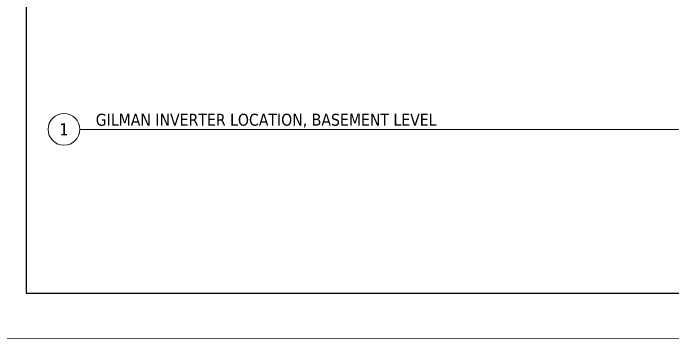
# Model space of a CAD drawing. Extents: x 1.3 to 36.8, y 1.2 to 24.4.
# Drawn here: x 11.57 to 21.94, y 1.16 to 6.27 of the extents above; entities that cross this region are included whole.
import ezdxf
from ezdxf.enums import TextEntityAlignment as Align

# ---------------------------------------------------------------- set-up
doc = ezdxf.new("R2010")
doc.units = 0
doc.header["$LTSCALE"] = 96
doc.header["$MEASUREMENT"] = 0
doc.linetypes.add('DASHED', pattern=[0.75, 0.5, -0.25])
doc.linetypes.add('DOT', pattern=[0.25, 0, -0.25])
doc.layers.add('Annotations', color=250, linetype='Continuous', lineweight=9)
doc.layers.add('BORDER', color=7, linetype='Continuous')
doc.layers.add('NO PLOT - GRID', color=255, linetype='DOT', plot=False)
doc.layers.add('Non Printing', color=253, linetype='Continuous', plot=False)
doc.styles.add('Tahoma', font='TAHOMA.TTF')

# ---------------------------------------------------------------- blocks, each defined once
blk = doc.blocks.new('*U96')
blk.add_line((0.842, -0.513), (22.788, -0.513))
blk.add_circle((0.592, -0.513), 0.25)
at = {"style": 'Tahoma', "flags": 8}
blk.add_attdef('VIEWNAME', text='', height=0.188, dxfattribs=at).set_placement((1.092, -0.511), align=Align.BOTTOM_LEFT)
blk.add_attdef('#', text='', height=0.188, dxfattribs=at).set_placement((0.592, -0.511), align=Align.MIDDLE_CENTER)
blk.add_attdef('VPSCALE', text='', height=0.0938, dxfattribs=at).set_placement((22.788, -0.589), align=Align.TOP_RIGHT)
blk = doc.blocks.new('Border 24 x 36')
at = {"layer": 'BORDER', "const_width": 0.0125}
blk.add_lwpolyline([(0.375, 0.375), (35.625, 0.375), (35.625, 23.625), (0.375, 23.625)], close=True, dxfattribs=at)

msp = doc.modelspace()

# ---------------------------------------------------------------- linework, layer by layer
at = {"layer": 'NO PLOT - GRID'}
for p, q in [((15.09392, 24.28712), (15.09392, 1.26212)), ((21.81892, 24.28712), (21.81892, 1.26212)), ((1.64392, 3.47462), (35.16892, 3.47462))]:
    msp.add_line(p, q, dxfattribs=at)
at = {"layer": 'Non Printing', "linetype": 'Continuous'}
msp.add_lwpolyline([(11.77771, 1.87451), (35.26892, 1.87451), (35.26892, 22.01479), (11.77771, 22.01479)], close=True, dxfattribs=at)

# ---------------------------------------------------------------- block references
msp.add_blockref('Border 24 x 36', (1.14392, 0.78712))
at = {"layer": 'Annotations', "linetype": 'DASHED'}
ref = msp.add_blockref('*U96', (11.77771, 4.96093), dxfattribs=at)
ref.add_attrib('VIEWNAME', 'GILMAN INVERTER LOCATION, BASEMENT LEVEL', dxfattribs={"layer": '0', "height": 0.1875, "style": 'Tahoma'}).set_placement((12.86991, 4.45003), align=Align.BOTTOM_LEFT)
ref.add_attrib('#', '1', dxfattribs={"layer": '0', "height": 0.1875, "style": 'Tahoma'}).set_placement((12.36991, 4.45003), align=Align.MIDDLE_CENTER)

doc.saveas('drawing.dxf')
